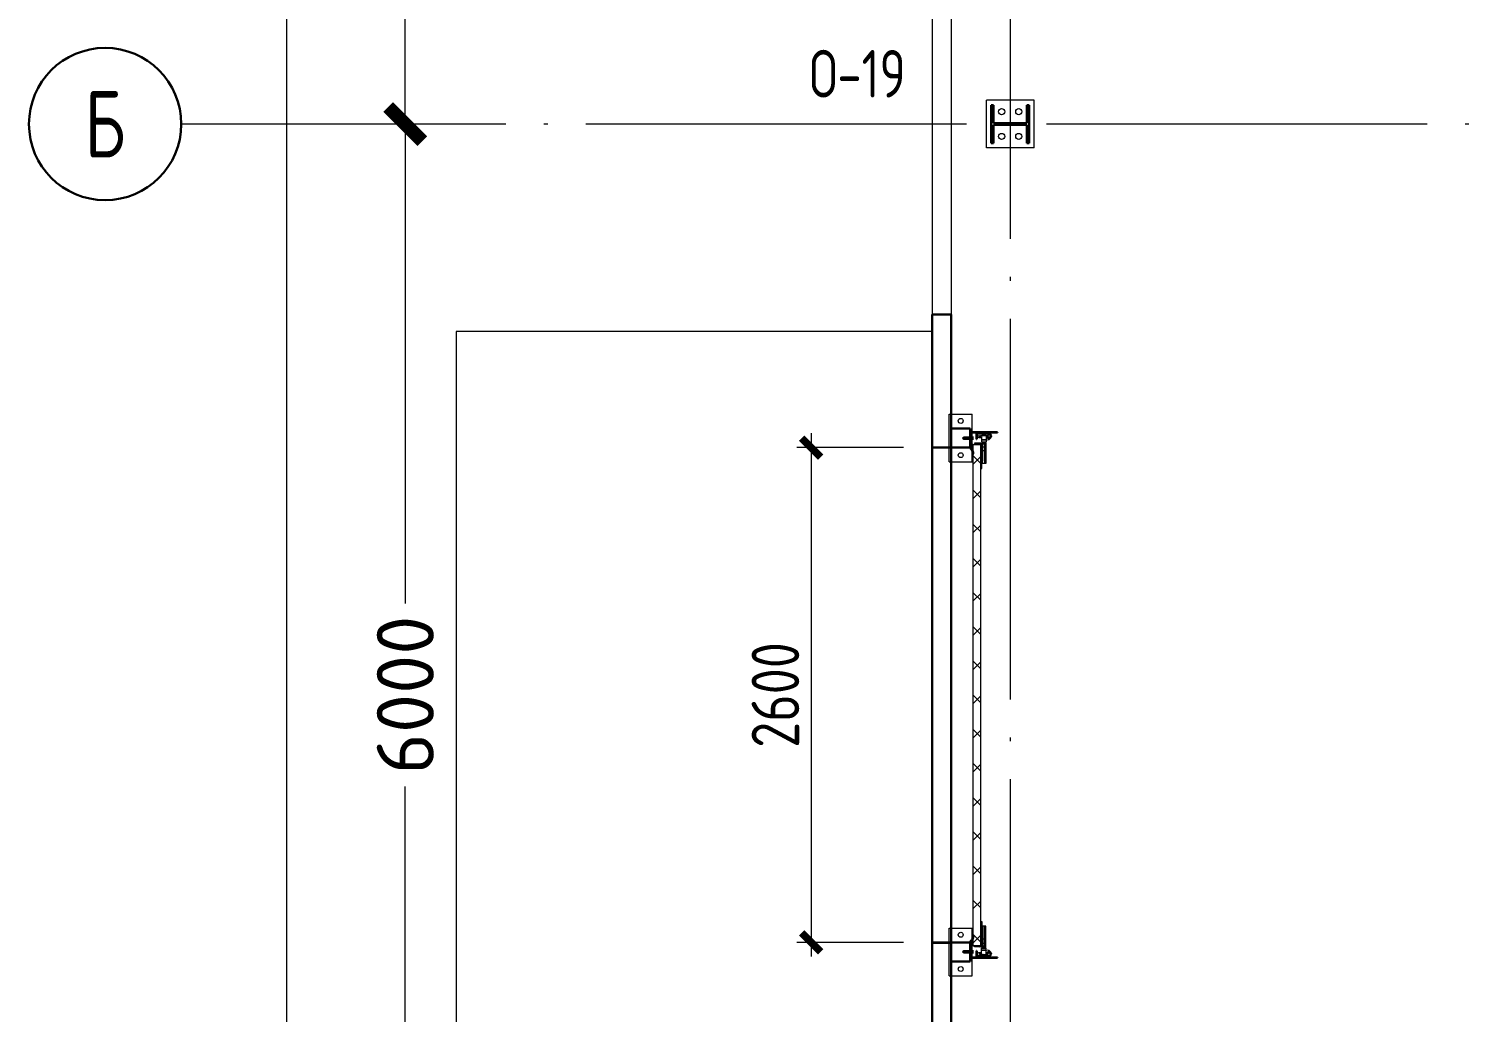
# Model space of a CAD drawing. Extents: x -965262 to 1142518, y -357520 to 71675.
# Drawn here: x -853607 to -846005, y -339913 to -334747 of the extents above; entities that cross this region are included whole.
import ezdxf

# ---------------------------------------------------------------- set-up
doc = ezdxf.new("R2010")
doc.units = 0
doc.header["$LTSCALE"] = 10
doc.linetypes.add('DOTE', pattern=[2.42, 2, -0.2, 0.02, -0.2])
doc.layers.get('0').update_dxf_attribs({"linetype": 'CONTINUOUS', "lineweight": 30})
doc.layers.get('Defpoints').update_dxf_attribs({"linetype": 'CONTINUOUS'})
doc.layers.add('DOTE', color=7, linetype='DOTE', lineweight=9)
doc.styles.add('GOST 2.304', font='isocpeur.ttf', dxfattribs={"width": 0.75, "height": 250})
doc.styles.get("Standard").update_dxf_attribs({"font": 'isocpeur.ttf', "height": 300})
doc.styles.add('ГОСТ 2м', font='isocpeur.ttf', dxfattribs={"width": 0.8, "height": 250})
doc.dimstyles.get("Standard").update_dxf_attribs({"dimscale": 100, "dimtxt": 300, "dimasz": 1.8, "dimexe": 1.8, "dimexo": 0.625, "dimgap": 0.9, "dimtad": 0, "dimdec": 0, "dimzin": 0, "dimdsep": 46, "dimtxsty": 'Standard', "dimblk": 'ARCHTICK', "dimcen": 0.9, "dimclrd": 256, "dimclre": 256, "dimclrt": 256, "dimadec": 0, "dimazin": 0, "dimtfac": 1, "dimtdec": 0, "dimtofl": 0, "dimtmove": 0, "dimatfit": 3, "dimfxl": 1, "dimtolj": 1, "dimtzin": 0, "dimlwd": 15, "dimlwe": 15, "dimarcsym": 0})
doc.dimstyles.new('ГОСТ 2м', dxfattribs={"dimtxt": 250, "dimasz": 100, "dimexe": 75, "dimexo": 150, "dimgap": 62.5, "dimtad": 1, "dimdec": 0, "dimtxsty": 'ГОСТ 2м', "dimblk": 'ARCHTICK', "dimcen": 150, "dimdle": 75, "dimclrd": 256, "dimclre": 256, "dimclrt": 256, "dimadec": 0, "dimazin": 0, "dimtfac": 1, "dimtdec": 0, "dimtmove": 0, "dimatfit": 3, "dimldrblk": 'OBLIQUE', "dimfxl": 1, "dimlwd": 15, "dimlwe": 15, "dimarcsym": 0})

# ---------------------------------------------------------------- blocks, each defined once
blk = doc.blocks.new('EC3')
at = {"lineweight": 15}
for p, q in [((67649, 6194), (67649, 4528)), ((68449, 6194), (67649, 6194)), ((68449, 6194), (68449, 4528)), ((68449, 4528), (67649, 4528))]:
    blk.add_line(p, q, dxfattribs=at)
for p, q in [((68382, 5694), (67715, 5694)), ((67715, 5694), (67715, 5028)), ((68382, 5694), (68382, 5028)), ((68382, 5028), (67715, 5028))]:
    blk.add_line(p, q)
for centre in [(68049, 5961), (68049, 4761)]:
    blk.add_circle(centre, 86.7, dxfattribs=at)
blk = doc.blocks.new('MC2')
at = {"lineweight": 15}
for p, q in [((68127, 41566), (68127, 39900)), ((69794, 41566), (68127, 41566)), ((69794, 41566), (69794, 39900)), ((69794, 39900), (68127, 39900))]:
    blk.add_line(p, q, dxfattribs=at)
for p, q in [((69627, 41400), (68294, 41400)), ((68294, 41400), (68294, 41320)), ((68934, 41320), (68294, 41320)), ((68934, 41320), (68934, 40146)), ((69627, 41320), (68987, 41320)), ((68987, 41320), (68987, 40146)), ((69627, 41400), (69627, 41320)), ((68934, 40146), (68294, 40146)), ((68294, 40146), (68294, 40066)), ((69627, 40066), (68294, 40066)), ((69627, 40146), (68987, 40146)), ((69627, 40146), (69627, 40066))]:
    blk.add_line(p, q)
for centre in [(68527, 41033), (69394, 41033), (68527, 40433), (69394, 40433)]:
    blk.add_circle(centre, 107, dxfattribs=at)
blk = doc.blocks.new('anchor.bolt')
for p, q in [((-0.07, 0), (-0.07, -0.72)), ((0.07, 0), (0.07, -0.06)), ((-0.1, -0.04), (-0.07, -0.03)), ((-0.1, -0.04), (0.09, -0.06)), ((0.07, -0.07), (-0.1, -0.04)), ((-0.1, -0.11), (-0.07, -0.1)), ((-0.1, -0.11), (0.09, -0.13)), ((0.07, -0.14), (-0.1, -0.11)), ((-0.1, -0.18), (-0.07, -0.17)), ((-0.1, -0.18), (0.09, -0.2)), ((0.07, -0.21), (-0.1, -0.18)), ((-0.1, -0.25), (-0.07, -0.24)), ((-0.1, -0.25), (0.09, -0.27)), ((0.07, -0.28), (-0.1, -0.25)), ((-0.1, -0.32), (-0.07, -0.31)), ((-0.1, -0.32), (0.09, -0.34)), ((0.07, -0.35), (-0.1, -0.32)), ((-0.1, -0.39), (-0.07, -0.38)), ((-0.1, -0.39), (0.09, -0.41)), ((0.07, -0.42), (-0.1, -0.39)), ((-0.1, -0.46), (-0.07, -0.45)), ((-0.1, -0.46), (0.09, -0.48)), ((0.07, -0.49), (-0.1, -0.46)), ((-0.1, -0.53), (-0.07, -0.52)), ((-0.1, -0.53), (0.09, -0.55)), ((0.07, -0.56), (-0.1, -0.53)), ((-0.09, -0.6), (-0.07, -0.59)), ((-0.09, -0.6), (0.09, -0.62)), ((0.07, -0.63), (-0.09, -0.6)), ((-0.07, -0.72), (0, -0.8)), ((-0.04, -0.62), (-0.06, -0.63)), ((-0.06, -0.64), (-0.06, -0.63)), ((-0.06, -0.73), (-0.06, -0.64)), ((0, -0.79), (-0.06, -0.73)), ((-0.01, -0.63), (-0.04, -0.62)), ((-0.03, -0.63), (0, -0.79)), ((-0.03, -0.63), (0.01, -0.78)), ((-0.02, -0.63), (0.01, -0.77)), ((-0.01, -0.63), (0.02, -0.76)), ((0.03, -0.69), (-0.01, -0.63)), ((0, -0.64), (0.03, -0.75)), ((0, -0.8), (0.07, -0.72)), ((0, -0.79), (0.03, -0.74)), ((0.01, -0.66), (0.03, -0.74)), ((0.03, -0.74), (0.03, -0.69)), ((0.07, -0.06), (0.09, -0.06)), ((0.09, -0.06), (0.07, -0.07)), ((0.07, -0.07), (0.07, -0.13)), ((0.07, -0.13), (0.09, -0.13)), ((0.09, -0.13), (0.07, -0.14)), ((0.07, -0.14), (0.07, -0.2)), ((0.07, -0.2), (0.09, -0.2)), ((0.09, -0.2), (0.07, -0.21)), ((0.07, -0.21), (0.07, -0.27)), ((0.07, -0.27), (0.09, -0.27)), ((0.09, -0.27), (0.07, -0.28)), ((0.07, -0.28), (0.07, -0.34)), ((0.07, -0.33), (0.09, -0.34)), ((0.09, -0.34), (0.07, -0.35)), ((0.07, -0.35), (0.07, -0.41)), ((0.07, -0.4), (0.09, -0.41)), ((0.09, -0.41), (0.07, -0.42)), ((0.07, -0.42), (0.07, -0.48)), ((0.07, -0.47), (0.09, -0.48)), ((0.09, -0.48), (0.07, -0.49)), ((0.07, -0.49), (0.07, -0.55)), ((0.07, -0.55), (0.09, -0.55)), ((0.09, -0.55), (0.07, -0.56)), ((0.07, -0.56), (0.07, -0.62)), ((0.09, -0.62), (0.07, -0.63)), ((0.07, -0.62), (0.09, -0.62)), ((0.07, -0.63), (0.07, -0.72))]:
    blk.add_line(p, q)
blk.add_arc((0.16, -0.64), 0.222, 187.9982, 219.836)
blk = doc.blocks.new('Крепеж_ворот')
at = {"lineweight": 15}
h = blk.add_hatch(dxfattribs=at)
h.set_pattern_fill('ANSI31', color=256, scale=2, angle=180)
h.set_pattern_definition([(225, (746089.599, 74802.7244), (4.49013, -4.49013), [])])
h.paths.add_polyline_path([(746087.1, 74804.1), (746087.1, 74801.6), (746091.1, 74801.6), (746094.2, 74801.9), (746094.2, 74804.1)], flags=17)
h.paths.add_polyline_path([(746116.4, 74801.6, 0.165118), (746119.9, 74802.8), (746124.2, 74806.1, -0.301689), (746131.4, 74806.6), (746134.8, 74804.7, 0.130081), (746137.5, 74803.9), (746142.2, 74803.9), (746142.2, 74806.4), (746137.5, 74806.4, -0.130081), (746136, 74806.9), (746132.6, 74808.8, 0.301689), (746122.7, 74808.1), (746118.3, 74804.7, -0.165112), (746116.4, 74804.1), (746064.1, 74804.1, -0.414223), (746061, 74807.2), (746061, 74868.5), (746059.4, 74868.5), (746059.4, 74868.8), (746059.4, 74869.5), (746059.4, 74870.5), (746059.4, 74870.7), (746059.4, 74871.7), (746059.4, 74872.2), (746059.4, 74873.2), (746059.4, 74873.9), (746059.4, 74874.7), (746059.4, 74875.6), (746059.4, 74876.1), (746059.4, 74877.1), (746059.4, 74877.4), (746059.4, 74878.3), (746059.4, 74879.1), (746059.4, 74879.4), (746061, 74879.4), (746061, 74944.5), (746058.5, 74944.5), (746058.5, 74807.2, 0.41422), (746064.1, 74801.6)])
h = blk.add_hatch(dxfattribs=at)
h.set_pattern_fill('ANSI31', color=256, scale=2, angle=90)
h.set_pattern_definition([(135, (736343.8085, 75928.334), (-4.490128, -4.490128), [])])
edge = h.paths.add_edge_path()
edge.add_ellipse((746065.1, 74838.4), major_axis=(-1.67, 1.67), ratio=1, start_angle=45, end_angle=135, ccw=False)
edge.add_line((746062.7, 74838.4), (746062.7, 74868.5))
edge.add_line((746062.7, 74868.5), (746061, 74868.5))
edge.add_line((746061, 74868.5), (746061, 74838.4))
edge.add_ellipse((746065.1, 74838.4), major_axis=(-2.89, 2.89), ratio=1, start_angle=45, end_angle=135)
edge.add_line((746065.1, 74834.3), (746096.6, 74834.3))
edge.add_line((746096.6, 74834.3), (746096.6, 74836))
edge.add_line((746096.6, 74836), (746065.1, 74836))
edge = h.paths.add_edge_path()
edge.add_ellipse((746065.1, 74890.2), major_axis=(2.89, 2.89), ratio=1, start_angle=106, end_angle=135)
edge.add_line((746061, 74890.2), (746061, 74879.4))
edge.add_line((746061, 74879.4), (746062.7, 74879.4))
edge.add_line((746062.7, 74879.4), (746062.7, 74890.4))
edge.add_ellipse((746065.1, 74890.2), major_axis=(-1.67, 1.67), ratio=1, start_angle=16, end_angle=45, ccw=False)
edge.add_line((746063, 74891.3), (746069.9, 74903.7))
edge.add_ellipse((746079.1, 74898.6), major_axis=(7.45, 7.45), ratio=1, start_angle=-3, end_angle=106, ccw=False)
edge.add_line((746086.9, 74905.7), (746097.5, 74893.9))
edge.add_line((746097.5, 74893.9), (746098.8, 74895.1))
edge.add_line((746098.8, 74895.1), (746088.2, 74906.8))
edge.add_ellipse((746079.1, 74898.6), major_axis=(8.67, 8.67), ratio=1, start_angle=-3, end_angle=106)
edge.add_line((746068.4, 74904.5), (746061.5, 74892.1))
h = blk.add_hatch(color=256, dxfattribs=at)
h.dxf.hatch_style = 1
h.paths.add_polyline_path([(746145.9, 74808.8), (746142.6, 74809.8, 0.10613), (746142.5, 74809.9), (746136.4, 74809.3, -0.181324), (746135.1, 74809.6, 0.335683), (746120.2, 74809.1, -0.119126), (746118.6, 74808.6, 0.371631), (746118, 74808.1), (746117.9, 74807.6, 0.451909), (746118.5, 74806.9, 0.124341), (746121, 74807.6, -0.343618), (746134.1, 74808.2, 0.181324), (746136.5, 74807.6), (746142.5, 74808.2, -0.110452), (746142.6, 74808.2), (746147.2, 74806.6, -0.710497), (746147.2, 74805.5), (746142.6, 74803.9), (746135.7, 74803.9, -0.178994), (746132.7, 74805, 0.369834), (746129.7, 74805, -0.178993), (746126.6, 74803.9), (746122.2, 74803.9, 0.120709), (746121.9, 74803.8), (746119.7, 74802.7, -0.017147), (746119.4, 74802.4, 0.538795), (746119.6, 74802.2), (746127.3, 74802.2, 0.207608), (746130.7, 74803.7, -0.433918), (746131.6, 74803.7, 0.207608), (746135.1, 74802.2), (746142.5, 74802.2, 0.079707), (746142.6, 74802.2), (746147.7, 74803.9, 0.461502), (746149, 74807.1, -0.250825), (746149.1, 74807.6, -0.128039), (746173.1, 74815.5, 0.416657), (746173.7, 74816.2), (746173.6, 74816.9, 0.409849), (746173, 74817.5, 0.127248)])
for p, q in [((746058.5, 74807.2), (746058.5, 74944.5)), ((746058.5, 74944.5), (746061, 74944.5)), ((746061, 74879.4), (746061, 74944.5)), ((746061, 74879.4), (746061, 74890.2)), ((746068.4, 74904.5), (746061.5, 74892.1)), ((746062.7, 74838.4), (746062.7, 74890.2)), ((746069.9, 74903.7), (746063, 74891.3)), ((746086.9, 74905.7), (746097.5, 74893.9)), ((746088.2, 74906.8), (746098.8, 74895.1)), ((746097.5, 74893.9), (746098.8, 74895.1)), ((746059.4, 74879.4), (746062.7, 74879.4)), ((746059.4, 74868.5), (746059.4, 74879.4)), ((746059.4, 74868.5), (746062.7, 74868.5)), ((746061, 74807.2), (746061, 74868.5)), ((746061, 74838.4), (746061, 74868.5)), ((746063.6, 74883), (746062.7, 74883)), ((746063.6, 74864.9), (746062.7, 74864.9)), ((746063.6, 74883), (746063.6, 74873.9)), ((746067.2, 74880.2), (746063.6, 74883)), ((746063.6, 74873.9), (746063.6, 74864.9)), ((746067.2, 74867.6), (746063.6, 74864.9)), ((746064.1, 74875.1), (746064.1, 74872.8)), ((746096.6, 74836), (746065.1, 74836)), ((746096.6, 74834.3), (746065.1, 74834.3)), ((746067.2, 74880.2), (746067.2, 74875.1)), ((746067.2, 74872.8), (746067.2, 74867.6)), ((746082.5, 74814.1), (746081.2, 74813.3)), ((746081.2, 74813.3), (746081.2, 74805.9)), ((746098.9, 74814.1), (746082.5, 74814.1)), ((746085.9, 74813.3), (746085.9, 74805.9)), ((746095.4, 74813.3), (746095.4, 74805.9)), ((746096.6, 74834.3), (746096.6, 74836)), ((746098.9, 74814.1), (746100.1, 74813.3)), ((746100.1, 74813.3), (746100.1, 74805.9)), ((746173.6, 74816.9), (746173.7, 74816.2)), ((746064.1, 74804.1), (746116.4, 74804.1)), ((746064.1, 74801.6), (746116.4, 74801.6)), ((746079, 74805.9), (746102.4, 74805.9)), ((746079, 74805.9), (746079, 74804.1)), ((746079, 74804.1), (746102.4, 74804.1)), ((746102.4, 74805.9), (746102.4, 74804.1)), ((746118.3, 74804.7), (746122.7, 74808.1)), ((746119.9, 74802.8), (746124.2, 74806.1)), ((746134.8, 74804.7), (746131.4, 74806.6)), ((746136, 74806.9), (746132.6, 74808.8)), ((746142.2, 74806.4), (746137.5, 74806.4)), ((746137.5, 74803.9), (746142.2, 74803.9)), ((746142.2, 74806.4), (746142.2, 74803.9)), ((746142.2, 74803.9), (746142.2, 74806.4)), ((746142.6, 74803.9), (746147.2, 74805.5)), ((746142.6, 74802.2), (746147.7, 74803.9))]:
    blk.add_line(p, q)
for p, q in [((746073.1, 74841.7), (746073.1, 74905.2)), ((746073.1, 74895.8), (746076.7, 74892.3)), ((746074.3, 74885.9), (746074.3, 74861)), ((746076, 74885.9), (746076, 74882.6)), ((746076.8, 74885.6), (746076.8, 74892)), ((746081.4, 74897.6), (746081.4, 74886.4)), ((746087.4, 74898), (746081.7, 74897.9)), ((746087.4, 74899.5), (746087.4, 74898)), ((746087.4, 74885.6), (746087.4, 74898)), ((746061, 74879.4), (746061, 74881.3)), ((746061, 74833.9), (746061, 74868.5)), ((746062.7, 74883), (746062.7, 74873.9)), ((746062.7, 74873.9), (746062.7, 74864.9)), ((746073.1, 74851), (746076.7, 74854.6)), ((746074.3, 74879.9), (746075.7, 74879.9)), ((746074.3, 74867), (746075.7, 74867)), ((746076.9, 74873.4), (746075.7, 74879.9)), ((746075.7, 74879.9), (746075.7, 74867)), ((746076.9, 74873.4), (746075.7, 74867)), ((746076, 74864.3), (746076, 74861)), ((746076.2, 74882.6), (746076.2, 74885.6)), ((746076.2, 74885.6), (746076.8, 74885.6)), ((746076.2, 74864.3), (746076.2, 74882.6)), ((746076.2, 74864.3), (746076.2, 74861.3)), ((746076.2, 74861.3), (746076.8, 74861.3)), ((746076.8, 74861.3), (746076.8, 74854.9)), ((746081.4, 74849.3), (746081.4, 74860.5)), ((746087.4, 74848.8), (746081.7, 74848.9)), ((746082.1, 74885.6), (746087.4, 74885.6)), ((746082.1, 74861.3), (746087.4, 74861.3)), ((746087.4, 74885.6), (746098.3, 74885.6)), ((746087.4, 74848.7), (746087.4, 74861.3)), ((746087.4, 74861.3), (746098.3, 74861.3)), ((746087.4, 74847.4), (746087.4, 74848.8)), ((746098.7, 74885.2), (746098.7, 74882.6)), ((746098.7, 74882.6), (746098.7, 74864.3)), ((746098.7, 74881.6), (746099.8, 74881.6)), ((746098.7, 74865.3), (746099.8, 74865.3)), ((746098.7, 74861.6), (746098.7, 74864.3)), ((746099.8, 74861.2), (746099.8, 74885.7)), ((746099.8, 74885.7), (746110.3, 74885.7)), ((746099.8, 74861.2), (746110.3, 74861.2)), ((746110.3, 74861.2), (746110.3, 74885.7)), ((746110.3, 74881.5), (746224.7, 74881.5)), ((746110.3, 74865.4), (746212.5, 74865.4)), ((746113.8, 74877.2), (746224.7, 74877.2)), ((746250.5, 74858.8), (746250.5, 74862.8))]:
    blk.add_line(p, q, dxfattribs=at)
at = {"lineweight": 15, "ltscale": 0.5}
for p, q in [((746076, 74885.9), (746074.3, 74885.9)), ((746076, 74861), (746074.3, 74861))]:
    blk.add_line(p, q, dxfattribs=at)
at = {"lineweight": 15, "extrusion": (-1.7375e-14, 1, 0)}
for p, q in [((746112.7, 74883.6), (746224.7, 74883.6)), ((746112.7, 74863.2), (746112.7, 74883.6)), ((746112.7, 74863.2), (746135.6, 74863.2)), ((746116.7, 74856.9), (746116.7, 74828.9)), ((746117.3, 74826.3), (746119, 74822.8)), ((746119, 74822.8), (746122.6, 74824.6)), ((746120.8, 74856.9), (746120.8, 74828.9)), ((746122.6, 74824.6), (746120.9, 74828)), ((746122.6, 74863.2), (746122.6, 74862.8)), ((746250.5, 74862.8), (746122.6, 74862.8)), ((746250.5, 74858.8), (746122.6, 74858.8)), ((746123.8, 74840), (746123.8, 74848.8)), ((746135.6, 74881.9), (746156.6, 74881.9)), ((746135.6, 74863.2), (746135.6, 74881.9)), ((746156.6, 74881.9), (746156.6, 74863.2)), ((746156.6, 74863.2), (746212.5, 74863.2))]:
    blk.add_line(p, q, dxfattribs=at)
at = {"lineweight": 15, "ltscale": 0.5, "extrusion": (-1.7375e-14, 1, 0)}
for p, q in [((746112.7, 74879.5), (746224.7, 74879.5)), ((746135.6, 74865.8), (746112.7, 74865.8)), ((746114.9, 74871.2), (746120.4, 74871.2)), ((746120.8, 74856.9), (746116.7, 74856.9)), ((746117.2, 74851.9), (746116.7, 74853.9)), ((746120.8, 74840.1), (746116.7, 74840.1)), ((746117.2, 74836.9), (746116.7, 74835)), ((746120.8, 74829.2), (746116.7, 74829.2)), ((746119.8, 74839), (746119.8, 74849.8)), ((746123.8, 74847.8), (746119.8, 74847.8)), ((746123.8, 74841), (746119.8, 74841)), ((746122.6, 74868.9), (746122.6, 74863.2)), ((746122.6, 74862.8), (746122.6, 74858.8)), ((746139.7, 74862.8), (746139.7, 74858.8)), ((746152.5, 74862.8), (746152.5, 74858.8)), ((746212.5, 74865.8), (746156.6, 74865.8)), ((746173.5, 74862.8), (746173.5, 74858.8))]:
    blk.add_line(p, q, dxfattribs=at)
at = {"lineweight": 15, "extrusion": (-2.77556e-16, -1, 0)}
for p, q in [((746224.7, 74865.6), (746113.8, 74865.6)), ((746128, 74865.6), (746128, 74863.3)), ((746137.6, 74865.6), (746137.6, 74863.3)), ((746164.4, 74865.6), (746164.4, 74863.3)), ((746174, 74865.6), (746174, 74863.3)), ((746200.8, 74865.6), (746200.8, 74863.3)), ((746210.4, 74865.6), (746210.4, 74863.3)), ((746224.7, 74883.6), (746224.7, 74863.3))]:
    blk.add_line(p, q, dxfattribs=at)
at = {"extrusion": (-1, -4.26669e-14, 0)}
for p, q in [((746136.4, 74809.3), (746142.5, 74809.9)), ((746142.6, 74809.8), (746145.9, 74808.8)), ((746117.9, 74807.6), (746118, 74808.1)), ((746142.5, 74808.2), (746136.5, 74807.6)), ((746147.2, 74806.6), (746142.6, 74808.2))]:
    blk.add_line(p, q, dxfattribs=at)
at = {"extrusion": (-1, -4.2422e-14, 1.22461e-16)}
for p, q in [((746119.5, 74802.5), (746121.9, 74803.8)), ((746127.3, 74802.2), (746119.6, 74802.2)), ((746122.2, 74803.9), (746126.6, 74803.9)), ((746142.5, 74802.2), (746135.1, 74802.2)), ((746135.7, 74803.9), (746142.5, 74803.9))]:
    blk.add_line(p, q, dxfattribs=at)
at = {"lineweight": 15}
for centre, radius, start, end in [((746079.1, 74899.5), 8.28, 0, 136.00967), ((746076.4, 74892), 0.375, 0, 45), ((746081.8, 74897.6), 0.375, 91, 180), ((746082.1, 74886.4), 0.75, 180, 270), ((746079.1, 74847.4), 8.28, 223.99033, 0), ((746077, 74882.6), 0.956, 180, 270), ((746077, 74864.3), 0.956, 90, 180), ((746077, 74882.6), 0.75, 180, 270), ((746077, 74864.3), 0.75, 90, 180), ((746076.4, 74854.9), 0.375, 315, 0), ((746082.1, 74860.5), 0.75, 90, 180), ((746081.8, 74849.3), 0.375, 180, 269), ((746098.3, 74885.2), 0.375, 0, 90), ((746098.3, 74861.6), 0.375, 270, 0), ((746122.6, 74856.9), 5.92, 90, 180), ((746122.6, 74828.9), 5.92, 180, 199.64644), ((746122.6, 74856.9), 1.87, 90, 180), ((746128.6, 74855.4), 8.15, 194.99861, 233.92136), ((746128.6, 74833.4), 8.15, 126.07864, 165.00139), ((746122.6, 74828.9), 1.87, 180, 185.53127)]:
    blk.add_arc(centre, radius, start, end, dxfattribs=at)
for centre, radius, start, end in [((746082.1, 74803.7), 10.4, 68.27529, 87.87816), ((746090.7, 74797.9), 16.2, 73.30599, 107.29197), ((746099.2, 74803.7), 10.4, 92.12184, 111.72471), ((746128, 74799.4), 12.4, 54.89026, 129.11428), ((746128, 74799.4), 10.7, 54.89026, 130.74476), ((746128.2, 74801), 8.97, 60.35337, 127.50429), ((746128.2, 74801), 8.97, 60.35337, 127.50429), ((746128.2, 74801), 8.97, 60.35337, 127.50429), ((746142.5, 74809.6), 0.292, 71.76748, 96), ((746176.2, 74760.8), 56.8, 93.28053, 122.28779), ((746176.3, 74765.4), 50.3, 93.65928, 122.84475), ((746173, 74816.9), 0.6, 4.13569, 93.28053), ((746173.1, 74816.1), 0.6, 273.65928, 4.13569), ((746064.1, 74807.2), 5.62, 180, 270), ((746064.1, 74807.2), 3.11, 180, 270), ((746116.4, 74807.2), 3.11, 270, 307.50429), ((746116.4, 74807.2), 5.62, 270, 307.50429), ((746118.5, 74807.5), 0.586, 173.27112, 270.54696), ((746118.6, 74808), 0.586, 91.72469, 173.27112), ((746118.5, 74812.1), 5.21, 270.54696, 298.89834), ((746118.4, 74812.1), 3.52, 271.72469, 298.89834), ((746128.2, 74801), 6.46, 60.35337, 127.50429), ((746136.2, 74811.1), 3.54, 234.89026, 276), ((746137.5, 74809.6), 5.62, 240.35337, 270), ((746136.2, 74811.1), 1.86, 234.89026, 276), ((746137.5, 74809.6), 3.11, 240.35337, 270), ((746142.5, 74807.9), 0.292, 70.78733, 96), ((746147, 74806), 0.562, 289.21267, 70.78733), ((746147, 74806), 2.25, 288.22907, 27.3228), ((746149.6, 74807.3), 0.586, 151, 207.3228)]:
    blk.add_arc(centre, radius, start, end)
at = {"lineweight": 15, "ltscale": 0.5}
for centre, radius, start, end in [((746119.4, 74852.5), 2.25, 195, 270), ((746119.4, 74836.4), 2.25, 90, 165), ((746119.4, 74849.8), 0.375, 0, 90), ((746119.4, 74839), 0.375, 270, 0)]:
    blk.add_arc(centre, radius, start, end, dxfattribs=at)
at = {"extrusion": (-1.22461e-16, -5.20252e-30, -1)}
for centre, radius, start, end in [((-746119.6, 74802.4), 0.187, 270, 62.46874), ((-746122.2, 74803.3), 0.586, 62.46874, 90), ((-746126.6, 74808.6), 4.69, 229.40766, 270), ((-746127.3, 74806.9), 4.69, 223.08626, 270), ((-746131.2, 74803.2), 2.32, 49.40766, 130.59234), ((-746131.2, 74803.2), 0.637, 43.08626, 136.91374), ((-746135.1, 74806.9), 4.69, 270, 316.91374), ((-746135.7, 74808.6), 4.69, 270, 310.59234), ((-746142.5, 74804.2), 0.292, 250.78733, 270), ((-746142.5, 74802.5), 0.292, 251.77093, 270)]:
    blk.add_arc(centre, radius, start, end, dxfattribs=at)
at = {"extrusion": (0, 0, -1)}
for centre, major_axis, start_param, end_param in [((746065.1, 74890.2), (2.89, 2.89), 3.926991, 4.433136), ((746065.1, 74890.2), (-1.67, 1.67), 5.497787, 6.003933), ((746079.1, 74898.6), (8.67, 8.67), 4.433136, 6.335545), ((746079.1, 74898.6), (7.45, 7.45), 4.433136, 6.335545), ((746065.1, 74838.4), (-2.89, 2.89), 3.926991, 5.497787), ((746065.1, 74838.4), (-1.67, 1.67), 3.926991, 5.497787)]:
    blk.add_ellipse(centre, major_axis=major_axis, ratio=1, start_param=start_param, end_param=end_param, dxfattribs=at)
for points in [[(746067.2, 74875.1), (746065.9, 74875.1), (746064.1, 74875.1)], [(746064.1, 74872.8), (746065.9, 74872.8), (746067.2, 74872.8)]]:
    blk.add_rational_spline(points, [1, 1.01284142743, 1], degree=2)
at = {"lineweight": 15, "ltscale": 0.5}
for points, knots in [([(746114.9, 74871.2), (746114.7, 74871.2), (746114.4, 74871.2), (746113.8, 74871.5), (746113.6, 74871.6), (746113.2, 74872), (746113, 74872.3), (746112.8, 74872.8), (746112.7, 74873.1), (746112.7, 74873.4)], [0.37141352, 0.37141352, 0.37141352, 0.37141352, 0.39402571, 0.39402571, 0.41663789, 0.41663789, 0.43959523, 0.43959523, 0.46255257, 0.46255257, 0.46255257, 0.46255257]), ([(746122.6, 74868.9), (746122.6, 74869.2), (746122.6, 74869.5), (746122.3, 74870.1), (746122.2, 74870.3), (746121.8, 74870.7), (746121.5, 74870.9), (746121, 74871.1), (746120.7, 74871.2), (746120.4, 74871.2)], [0.28027447, 0.28027447, 0.28027447, 0.28027447, 0.30323181, 0.30323181, 0.32618916, 0.32618916, 0.34880134, 0.34880134, 0.37141352, 0.37141352, 0.37141352, 0.37141352])]:
    blk.add_open_spline(points, degree=3, knots=knots, dxfattribs=at)
at = {"lineweight": 15}
for points in [[(746117.1, 74826.9), (746117.1, 74826.7), (746117.2, 74826.5), (746117.3, 74826.3)], [(746120.9, 74828), (746120.9, 74828.2), (746120.8, 74828.5), (746120.8, 74828.7)]]:
    blk.add_open_spline(points, degree=3, dxfattribs=at)
at = {"xscale": -50.80000000000001, "yscale": 50.80000000000001, "zscale": 50.80000000000001}
blk.add_blockref('anchor.bolt', (746090.7, 74804.1), dxfattribs=at)
blk = doc.blocks.new('_ArchTick')
at = {"color": 0, "linetype": 'ByBlock', "lineweight": 0, "const_width": 0.4}
blk.add_lwpolyline([(-0.5, -0.5), (0.5, 0.5)], dxfattribs=at)
blk = doc.blocks.new('*D2691')
at = {"lineweight": 15, "transparency": 16777216}
for p, q in [((-851692.5, -335247), (-851810, -335247)), ((-851630, -335247), (-851630, -337767)), ((-851630, -341247), (-851630, -338727)), ((-851692.5, -341247), (-851810, -341247))]:
    blk.add_line(p, q, dxfattribs=at)
at = {"layer": 'Defpoints', "color": 0, "lineweight": 30, "transparency": 16777216}
for p in [(-851630, -335247), (-851630, -335247), (-851630, -341247)]:
    blk.add_point(p, dxfattribs=at)
at = {"lineweight": 15, "transparency": 16777216, "xscale": 180, "yscale": 180, "zscale": 180}
for p, rotation in [((-851630, -335247), 90), ((-851630, -341247), 270)]:
    blk.add_blockref('_ArchTick', p, dxfattribs=dict(at, rotation=rotation))
at = {"lineweight": 15, "transparency": 16777216, "insert": (-851630, -338247), "char_height": 300, "attachment_point": 5, "rotation": 90}
blk.add_mtext('\\A1;6000', dxfattribs=at)
blk = doc.blocks.new('*D2692')
at = {"lineweight": 15, "transparency": 16777216}
for p, q in [((-851692.5, -329247), (-851810, -329247)), ((-851630, -329247), (-851630, -331767)), ((-851630, -335247), (-851630, -332727)), ((-851692.5, -335247), (-851810, -335247))]:
    blk.add_line(p, q, dxfattribs=at)
at = {"layer": 'Defpoints', "color": 0, "lineweight": 30, "transparency": 16777216}
for p in [(-851630, -329247), (-851630, -329247), (-851630, -335247, 1451.3)]:
    blk.add_point(p, dxfattribs=at)
at = {"lineweight": 15, "transparency": 16777216, "xscale": 180, "yscale": 180, "zscale": 180}
for p, rotation in [((-851630, -329247), 90), ((-851630, -335247), 270)]:
    blk.add_blockref('_ArchTick', p, dxfattribs=dict(at, rotation=rotation))
at = {"lineweight": 15, "transparency": 16777216, "insert": (-851630, -332247), "char_height": 300, "attachment_point": 5, "rotation": 90}
blk.add_mtext('\\A1;6000', dxfattribs=at)
blk = doc.blocks.new('*D2697')
at = {"lineweight": 15, "transparency": 16777216}
for p, q in [((-852315.2, -317247), (-852432.7, -317247)), ((-852252.7, -317247), (-852252.7, -328647)), ((-852252.7, -341247), (-852252.7, -329847)), ((-852315.2, -341247), (-852432.7, -341247))]:
    blk.add_line(p, q, dxfattribs=at)
at = {"layer": 'Defpoints', "color": 0, "lineweight": 30, "transparency": 16777216}
for p in [(-852252.7, -317247), (-852252.7, -317247), (-852252.7, -341247)]:
    blk.add_point(p, dxfattribs=at)
at = {"lineweight": 15, "transparency": 16777216, "xscale": 180, "yscale": 180, "zscale": 180}
for p, rotation in [((-852252.7, -317247), 90), ((-852252.7, -341247), 270)]:
    blk.add_blockref('_ArchTick', p, dxfattribs=dict(at, rotation=rotation))
at = {"lineweight": 15, "transparency": 16777216, "insert": (-852252.7, -329247), "char_height": 300, "attachment_point": 5, "rotation": 90}
blk.add_mtext('\\A1;24000', dxfattribs=at)
blk = doc.blocks.new('*D2718')
at = {"lineweight": 15, "transparency": 16777216}
for p, q in [((-849498, -336872), (-849498, -339622)), ((-849012, -336947), (-849573, -336947)), ((-849012, -339547), (-849573, -339547))]:
    blk.add_line(p, q, dxfattribs=at)
at = {"layer": 'Defpoints', "color": 0, "lineweight": 30, "transparency": 16777216}
for p in [(-848862, -336947, 1808.5), (-849498, -339547), (-848862, -339547, 1808.5)]:
    blk.add_point(p, dxfattribs=at)
at = {"lineweight": 15, "transparency": 16777216, "xscale": 100, "yscale": 100, "zscale": 100}
for p, rotation in [((-849498, -336947), 90), ((-849498, -339547), 270)]:
    blk.add_blockref('_ArchTick', p, dxfattribs=dict(at, rotation=rotation))
at = {"lineweight": 30, "transparency": 16777216, "insert": (-849685.5, -338247), "char_height": 250, "attachment_point": 5, "rotation": 90, "style": 'ГОСТ 2м'}
blk.add_mtext('2600', dxfattribs=at)
blk = doc.blocks.new('_Oblique')
at = {"color": 0, "linetype": 'ByBlock', "lineweight": -2}
blk.add_line((-0.5, -0.5), (0.5, 0.5), dxfattribs=at)

msp = doc.modelspace()

# ---------------------------------------------------------------- hatches: boundary and pattern name
at = {"lineweight": 15}
h = msp.add_hatch(dxfattribs=at)
h.set_pattern_fill('ANSI37', color=256, scale=40)
h.set_pattern_definition([(45, (-1002725.63, 593880.33), (-89.802561, 89.802561), []), (135, (-1002725.63, 593880.33), (-89.802561, -89.802561), [])])
h.paths.add_polyline_path([(-848606.1, -339563.4), (-848606.1, -336930.6), (-848646.1, -336930.6), (-848646.1, -339563.4)])

# ---------------------------------------------------------------- linework, layer by layer
for p, q in [((-848862, -334247, 1808.5), (-848862, -336247, 1808.5)), ((-848762, -334247, 1808.5), (-848762, -336247, 1808.5)), ((-848646.1, -339563.4, 1808.5), (-848646.1, -336930.6, 1808.5)), ((-848646.1, -336930.6, 1808.5), (-848606.1, -336930.6, 1808.5)), ((-848606.1, -339563.4, 1808.5), (-848606.1, -336930.6, 1808.5)), ((-848646.1, -339563.4, 1808.5), (-848606.1, -339563.4, 1808.5))]:
    msp.add_line(p, q, dxfattribs=at)
at = {"ltscale": 200}
for p, q in [((-848862, -336247, 1808.5), (-848862, -336946.8, 1808.5)), ((-848762, -336247, 1808.5), (-848762, -336946.8, 1808.5)), ((-848862, -339547, 1808.5), (-848862, -340247, 1808.5)), ((-848762, -339547, 1808.5), (-848762, -340247, 1808.5))]:
    msp.add_line(p, q, dxfattribs=at)
msp.add_line((-848862, -336247, -1451.3), (-848762, -336247, -1451.3))
at = {"lineweight": 15, "ltscale": 200}
for p, q in [((-848862, -336336.6, 1808.5), (-851362, -336336.6, 1808.5)), ((-851362, -336336.6, 1808.5), (-851362, -340157, 1808.5))]:
    msp.add_line(p, q, dxfattribs=at)
at = {"ltscale": 100}
for p, q in [((-848862, -336947, 1808.5), (-848762, -336947, 1808.5)), ((-848862, -339547, 1808.5), (-848762, -339547, 1808.5))]:
    msp.add_line(p, q, dxfattribs=at)
at = {"lineweight": 15, "ltscale": 100}
msp.add_line((-848762, -336947, 1808.5), (-848762, -339547, 1808.5), dxfattribs=at)
at = {"color": 3, "lineweight": 30, "elevation": 1808.5}
msp.add_lwpolyline([(-848862, -336947), (-848762, -336947), (-848762, -339548.9), (-848862, -339548.9)], close=True, dxfattribs=at)
for points in [[(-848590.8, -336870.8, -1460.5), (-848590.8, -336872.6, -1460.5), (-848590.8, -336873.9, -1460.5)], [(-848588.5, -336873.9, -1460.5), (-848588.5, -336872.6, -1460.5), (-848588.5, -336870.8, -1460.5)], [(-848590.8, -339623.2, -4711.1), (-848590.8, -339621.4, -4711.1), (-848590.8, -339620.1, -4711.1)], [(-848590.8, -339623.2, -4711.1), (-848590.8, -339621.4, -4711.1), (-848590.8, -339620.1, -4711.1)], [(-848590.8, -339623.2, -4711.1), (-848590.8, -339621.4, -4711.1), (-848590.8, -339620.1, -4711.1)], [(-848590.8, -339623.2, -4711.1), (-848590.8, -339621.4, -4711.1), (-848590.8, -339620.1, -4711.1)], [(-848590.8, -339623.2, -4711.1), (-848590.8, -339621.4, -4711.1), (-848590.8, -339620.1, -4711.1)], [(-848590.8, -339623.2, -4711.1), (-848590.8, -339621.4, -4711.1), (-848590.8, -339620.1, -4711.1)], [(-848590.8, -339623.2, -4711.1), (-848590.8, -339621.4, -4711.1), (-848590.8, -339620.1, -4711.1)], [(-848590.8, -339623.2, -4711.1), (-848590.8, -339621.4, -4711.1), (-848590.8, -339620.1, -4711.1)], [(-848590.8, -339623.2, -4711.1), (-848590.8, -339621.4, -4711.1), (-848590.8, -339620.1, -4711.1)], [(-848590.8, -339623.2, -4711.1), (-848590.8, -339621.4, -4711.1), (-848590.8, -339620.1, -4711.1)], [(-848590.8, -339623.2, -4711.1), (-848590.8, -339621.4, -4711.1), (-848590.8, -339620.1, -4711.1)], [(-848590.8, -339623.2, -4711.1), (-848590.8, -339621.4, -4711.1), (-848590.8, -339620.1, -4711.1)], [(-848590.8, -339623.2, -4711.1), (-848590.8, -339621.4, -4711.1), (-848590.8, -339620.1, -4711.1)], [(-848590.8, -339623.2, -4711.1), (-848590.8, -339621.4, -4711.1), (-848590.8, -339620.1, -4711.1)], [(-848590.8, -339623.2, -4711.1), (-848590.8, -339621.4, -4711.1), (-848590.8, -339620.1, -4711.1)], [(-848590.8, -339623.2, -4711.1), (-848590.8, -339621.4, -4711.1), (-848590.8, -339620.1, -4711.1)], [(-848590.8, -339623.2, -4711.1), (-848590.8, -339621.4, -4711.1), (-848590.8, -339620.1, -4711.1)], [(-848590.8, -339623.2, -4711.1), (-848590.8, -339621.4, -4711.1), (-848590.8, -339620.1, -4711.1)], [(-848590.8, -339623.2, -4711.1), (-848590.8, -339621.4, -4711.1), (-848590.8, -339620.1, -4711.1)], [(-848590.8, -339623.2, -4711.1), (-848590.8, -339621.4, -4711.1), (-848590.8, -339620.1, -4711.1)], [(-848590.8, -339623.2, -4711.1), (-848590.8, -339621.4, -4711.1), (-848590.8, -339620.1, -4711.1)], [(-848590.8, -339623.2, -4711.1), (-848590.8, -339621.4, -4711.1), (-848590.8, -339620.1, -4711.1)], [(-848590.8, -339623.2, -4711.1), (-848590.8, -339621.4, -4711.1), (-848590.8, -339620.1, -4711.1)], [(-848590.8, -339623.2, -4711.1), (-848590.8, -339621.4, -4711.1), (-848590.8, -339620.1, -4711.1)], [(-848590.8, -339623.2, -4711.1), (-848590.8, -339621.4, -4711.1), (-848590.8, -339620.1, -4711.1)], [(-848590.8, -339623.2, -4711.1), (-848590.8, -339621.4, -4711.1), (-848590.8, -339620.1, -4711.1)], [(-848590.8, -339623.2, -4711.1), (-848590.8, -339621.4, -4711.1), (-848590.8, -339620.1, -4711.1)], [(-848590.8, -339623.2, -4711.1), (-848590.8, -339621.4, -4711.1), (-848590.8, -339620.1, -4711.1)], [(-848590.8, -339623.2, -4711.1), (-848590.8, -339621.4, -4711.1), (-848590.8, -339620.1, -4711.1)], [(-848590.8, -339623.2, -4711.1), (-848590.8, -339621.4, -4711.1), (-848590.8, -339620.1, -4711.1)], [(-848590.8, -339623.2, -4711.1), (-848590.8, -339621.4, -4711.1), (-848590.8, -339620.1, -4711.1)], [(-848590.8, -339623.2, -4711.1), (-848590.8, -339621.4, -4711.1), (-848590.8, -339620.1, -4711.1)], [(-848590.8, -339623.2, -4711.1), (-848590.8, -339621.4, -4711.1), (-848590.8, -339620.1, -4711.1)], [(-848590.8, -339623.2, -4711.1), (-848590.8, -339621.4, -4711.1), (-848590.8, -339620.1, -4711.1)], [(-848590.8, -339623.2, -4711.1), (-848590.8, -339621.4, -4711.1), (-848590.8, -339620.1, -4711.1)], [(-848590.8, -339623.2, -4711.1), (-848590.8, -339621.4, -4711.1), (-848590.8, -339620.1, -4711.1)], [(-848590.8, -339623.2, -4711.1), (-848590.8, -339621.4, -4711.1), (-848590.8, -339620.1, -4711.1)], [(-848590.8, -339623.2, -4711.1), (-848590.8, -339621.4, -4711.1), (-848590.8, -339620.1, -4711.1)], [(-848590.8, -339623.2, -4711.1), (-848590.8, -339621.4, -4711.1), (-848590.8, -339620.1, -4711.1)], [(-848590.8, -339623.2, -4711.1), (-848590.8, -339621.4, -4711.1), (-848590.8, -339620.1, -4711.1)], [(-848590.8, -339623.2, -4711.1), (-848590.8, -339621.4, -4711.1), (-848590.8, -339620.1, -4711.1)], [(-848590.8, -339623.2, -4711.1), (-848590.8, -339621.4, -4711.1), (-848590.8, -339620.1, -4711.1)], [(-848590.8, -339623.2, -1460.5), (-848590.8, -339621.4, -1460.5), (-848590.8, -339620.1, -1460.5)], [(-848590.8, -339623.2, -1460.5), (-848590.8, -339621.4, -1460.5), (-848590.8, -339620.1, -1460.5)], [(-848590.8, -339623.2, -1460.5), (-848590.8, -339621.4, -1460.5), (-848590.8, -339620.1, -1460.5)], [(-848590.8, -339623.2, -1460.5), (-848590.8, -339621.4, -1460.5), (-848590.8, -339620.1, -1460.5)], [(-848590.8, -339623.2, -1460.5), (-848590.8, -339621.4, -1460.5), (-848590.8, -339620.1, -1460.5)], [(-848590.8, -339623.2, -1460.5), (-848590.8, -339621.4, -1460.5), (-848590.8, -339620.1, -1460.5)], [(-848590.8, -339623.2, -1460.5), (-848590.8, -339621.4, -1460.5), (-848590.8, -339620.1, -1460.5)], [(-848590.8, -339623.2, -1460.5), (-848590.8, -339621.4, -1460.5), (-848590.8, -339620.1, -1460.5)], [(-848590.8, -339623.2, -1460.5), (-848590.8, -339621.4, -1460.5), (-848590.8, -339620.1, -1460.5)], [(-848590.8, -339623.2, -1460.5), (-848590.8, -339621.4, -1460.5), (-848590.8, -339620.1, -1460.5)], [(-848590.8, -339623.2, -1460.5), (-848590.8, -339621.4, -1460.5), (-848590.8, -339620.1, -1460.5)], [(-848590.8, -339623.2, -1460.5), (-848590.8, -339621.4, -1460.5), (-848590.8, -339620.1, -1460.5)], [(-848590.8, -339623.2, -1460.5), (-848590.8, -339621.4, -1460.5), (-848590.8, -339620.1, -1460.5)], [(-848590.8, -339623.2, -1460.5), (-848590.8, -339621.4, -1460.5), (-848590.8, -339620.1, -1460.5)], [(-848590.8, -339623.2, -1460.5), (-848590.8, -339621.4, -1460.5), (-848590.8, -339620.1, -1460.5)], [(-848590.8, -339623.2, -1460.5), (-848590.8, -339621.4, -1460.5), (-848590.8, -339620.1, -1460.5)], [(-848590.8, -339623.2, -1460.5), (-848590.8, -339621.4, -1460.5), (-848590.8, -339620.1, -1460.5)], [(-848590.8, -339623.2, -1460.5), (-848590.8, -339621.4, -1460.5), (-848590.8, -339620.1, -1460.5)], [(-848590.8, -339623.2, -1460.5), (-848590.8, -339621.4, -1460.5), (-848590.8, -339620.1, -1460.5)], [(-848590.8, -339623.2, -1460.5), (-848590.8, -339621.4, -1460.5), (-848590.8, -339620.1, -1460.5)], [(-848590.8, -339623.2, -1460.5), (-848590.8, -339621.4, -1460.5), (-848590.8, -339620.1, -1460.5)], [(-848590.8, -339623.2, -1460.5), (-848590.8, -339621.4, -1460.5), (-848590.8, -339620.1, -1460.5)], [(-848590.8, -339623.2, -1460.5), (-848590.8, -339621.4, -1460.5), (-848590.8, -339620.1, -1460.5)], [(-848590.8, -339623.2, -1460.5), (-848590.8, -339621.4, -1460.5), (-848590.8, -339620.1, -1460.5)], [(-848590.8, -339623.2, -1460.5), (-848590.8, -339621.4, -1460.5), (-848590.8, -339620.1, -1460.5)], [(-848590.8, -339623.2, -1460.5), (-848590.8, -339621.4, -1460.5), (-848590.8, -339620.1, -1460.5)], [(-848590.8, -339623.2, -1460.5), (-848590.8, -339621.4, -1460.5), (-848590.8, -339620.1, -1460.5)], [(-848590.8, -339623.2, -1460.5), (-848590.8, -339621.4, -1460.5), (-848590.8, -339620.1, -1460.5)], [(-848590.8, -339623.2, -1460.5), (-848590.8, -339621.4, -1460.5), (-848590.8, -339620.1, -1460.5)], [(-848590.8, -339623.2, -1460.5), (-848590.8, -339621.4, -1460.5), (-848590.8, -339620.1, -1460.5)], [(-848590.8, -339623.2, -1460.5), (-848590.8, -339621.4, -1460.5), (-848590.8, -339620.1, -1460.5)], [(-848590.8, -339623.2, -1460.5), (-848590.8, -339621.4, -1460.5), (-848590.8, -339620.1, -1460.5)], [(-848590.8, -339623.2, -1460.5), (-848590.8, -339621.4, -1460.5), (-848590.8, -339620.1, -1460.5)], [(-848590.8, -339623.2, -1460.5), (-848590.8, -339621.4, -1460.5), (-848590.8, -339620.1, -1460.5)], [(-848590.8, -339623.2, -1460.5), (-848590.8, -339621.4, -1460.5), (-848590.8, -339620.1, -1460.5)], [(-848590.8, -339623.2, -1460.5), (-848590.8, -339621.4, -1460.5), (-848590.8, -339620.1, -1460.5)], [(-848590.8, -339623.2, -1460.5), (-848590.8, -339621.4, -1460.5), (-848590.8, -339620.1, -1460.5)], [(-848590.8, -339623.2, -1460.5), (-848590.8, -339621.4, -1460.5), (-848590.8, -339620.1, -1460.5)], [(-848590.8, -339623.2, -1460.5), (-848590.8, -339621.4, -1460.5), (-848590.8, -339620.1, -1460.5)], [(-848590.8, -339623.2, -1460.5), (-848590.8, -339621.4, -1460.5), (-848590.8, -339620.1, -1460.5)], [(-848590.8, -339623.2, -1460.5), (-848590.8, -339621.4, -1460.5), (-848590.8, -339620.1, -1460.5)], [(-848590.8, -339623.2, -1460.5), (-848590.8, -339621.4, -1460.5), (-848590.8, -339620.1, -1460.5)], [(-848590.8, -339623.2, -1460.5), (-848590.8, -339621.4, -1460.5), (-848590.8, -339620.1, -1460.5)], [(-848588.5, -339620.1, -4711.1), (-848588.5, -339621.4, -4711.1), (-848588.5, -339623.2, -4711.1)], [(-848588.5, -339620.1, -4711.1), (-848588.5, -339621.4, -4711.1), (-848588.5, -339623.2, -4711.1)], [(-848588.5, -339620.1, -4711.1), (-848588.5, -339621.4, -4711.1), (-848588.5, -339623.2, -4711.1)], [(-848588.5, -339620.1, -4711.1), (-848588.5, -339621.4, -4711.1), (-848588.5, -339623.2, -4711.1)], [(-848588.5, -339620.1, -4711.1), (-848588.5, -339621.4, -4711.1), (-848588.5, -339623.2, -4711.1)], [(-848588.5, -339620.1, -4711.1), (-848588.5, -339621.4, -4711.1), (-848588.5, -339623.2, -4711.1)], [(-848588.5, -339620.1, -4711.1), (-848588.5, -339621.4, -4711.1), (-848588.5, -339623.2, -4711.1)], [(-848588.5, -339620.1, -4711.1), (-848588.5, -339621.4, -4711.1), (-848588.5, -339623.2, -4711.1)], [(-848588.5, -339620.1, -4711.1), (-848588.5, -339621.4, -4711.1), (-848588.5, -339623.2, -4711.1)], [(-848588.5, -339620.1, -4711.1), (-848588.5, -339621.4, -4711.1), (-848588.5, -339623.2, -4711.1)], [(-848588.5, -339620.1, -4711.1), (-848588.5, -339621.4, -4711.1), (-848588.5, -339623.2, -4711.1)], [(-848588.5, -339620.1, -4711.1), (-848588.5, -339621.4, -4711.1), (-848588.5, -339623.2, -4711.1)], [(-848588.5, -339620.1, -4711.1), (-848588.5, -339621.4, -4711.1), (-848588.5, -339623.2, -4711.1)], [(-848588.5, -339620.1, -4711.1), (-848588.5, -339621.4, -4711.1), (-848588.5, -339623.2, -4711.1)], [(-848588.5, -339620.1, -4711.1), (-848588.5, -339621.4, -4711.1), (-848588.5, -339623.2, -4711.1)], [(-848588.5, -339620.1, -4711.1), (-848588.5, -339621.4, -4711.1), (-848588.5, -339623.2, -4711.1)], [(-848588.5, -339620.1, -4711.1), (-848588.5, -339621.4, -4711.1), (-848588.5, -339623.2, -4711.1)], [(-848588.5, -339620.1, -4711.1), (-848588.5, -339621.4, -4711.1), (-848588.5, -339623.2, -4711.1)], [(-848588.5, -339620.1, -4711.1), (-848588.5, -339621.4, -4711.1), (-848588.5, -339623.2, -4711.1)], [(-848588.5, -339620.1, -4711.1), (-848588.5, -339621.4, -4711.1), (-848588.5, -339623.2, -4711.1)], [(-848588.5, -339620.1, -4711.1), (-848588.5, -339621.4, -4711.1), (-848588.5, -339623.2, -4711.1)], [(-848588.5, -339620.1, -4711.1), (-848588.5, -339621.4, -4711.1), (-848588.5, -339623.2, -4711.1)], [(-848588.5, -339620.1, -4711.1), (-848588.5, -339621.4, -4711.1), (-848588.5, -339623.2, -4711.1)], [(-848588.5, -339620.1, -4711.1), (-848588.5, -339621.4, -4711.1), (-848588.5, -339623.2, -4711.1)], [(-848588.5, -339620.1, -4711.1), (-848588.5, -339621.4, -4711.1), (-848588.5, -339623.2, -4711.1)], [(-848588.5, -339620.1, -4711.1), (-848588.5, -339621.4, -4711.1), (-848588.5, -339623.2, -4711.1)], [(-848588.5, -339620.1, -4711.1), (-848588.5, -339621.4, -4711.1), (-848588.5, -339623.2, -4711.1)], [(-848588.5, -339620.1, -4711.1), (-848588.5, -339621.4, -4711.1), (-848588.5, -339623.2, -4711.1)], [(-848588.5, -339620.1, -4711.1), (-848588.5, -339621.4, -4711.1), (-848588.5, -339623.2, -4711.1)], [(-848588.5, -339620.1, -4711.1), (-848588.5, -339621.4, -4711.1), (-848588.5, -339623.2, -4711.1)], [(-848588.5, -339620.1, -4711.1), (-848588.5, -339621.4, -4711.1), (-848588.5, -339623.2, -4711.1)], [(-848588.5, -339620.1, -4711.1), (-848588.5, -339621.4, -4711.1), (-848588.5, -339623.2, -4711.1)], [(-848588.5, -339620.1, -4711.1), (-848588.5, -339621.4, -4711.1), (-848588.5, -339623.2, -4711.1)], [(-848588.5, -339620.1, -4711.1), (-848588.5, -339621.4, -4711.1), (-848588.5, -339623.2, -4711.1)], [(-848588.5, -339620.1, -4711.1), (-848588.5, -339621.4, -4711.1), (-848588.5, -339623.2, -4711.1)], [(-848588.5, -339620.1, -4711.1), (-848588.5, -339621.4, -4711.1), (-848588.5, -339623.2, -4711.1)], [(-848588.5, -339620.1, -4711.1), (-848588.5, -339621.4, -4711.1), (-848588.5, -339623.2, -4711.1)], [(-848588.5, -339620.1, -4711.1), (-848588.5, -339621.4, -4711.1), (-848588.5, -339623.2, -4711.1)], [(-848588.5, -339620.1, -4711.1), (-848588.5, -339621.4, -4711.1), (-848588.5, -339623.2, -4711.1)], [(-848588.5, -339620.1, -4711.1), (-848588.5, -339621.4, -4711.1), (-848588.5, -339623.2, -4711.1)], [(-848588.5, -339620.1, -4711.1), (-848588.5, -339621.4, -4711.1), (-848588.5, -339623.2, -4711.1)], [(-848588.5, -339620.1, -4711.1), (-848588.5, -339621.4, -4711.1), (-848588.5, -339623.2, -4711.1)], [(-848588.5, -339620.1, -1460.5), (-848588.5, -339621.4, -1460.5), (-848588.5, -339623.2, -1460.5)], [(-848588.5, -339620.1, -1460.5), (-848588.5, -339621.4, -1460.5), (-848588.5, -339623.2, -1460.5)], [(-848588.5, -339620.1, -1460.5), (-848588.5, -339621.4, -1460.5), (-848588.5, -339623.2, -1460.5)], [(-848588.5, -339620.1, -1460.5), (-848588.5, -339621.4, -1460.5), (-848588.5, -339623.2, -1460.5)], [(-848588.5, -339620.1, -1460.5), (-848588.5, -339621.4, -1460.5), (-848588.5, -339623.2, -1460.5)], [(-848588.5, -339620.1, -1460.5), (-848588.5, -339621.4, -1460.5), (-848588.5, -339623.2, -1460.5)], [(-848588.5, -339620.1, -1460.5), (-848588.5, -339621.4, -1460.5), (-848588.5, -339623.2, -1460.5)], [(-848588.5, -339620.1, -1460.5), (-848588.5, -339621.4, -1460.5), (-848588.5, -339623.2, -1460.5)], [(-848588.5, -339620.1, -1460.5), (-848588.5, -339621.4, -1460.5), (-848588.5, -339623.2, -1460.5)], [(-848588.5, -339620.1, -1460.5), (-848588.5, -339621.4, -1460.5), (-848588.5, -339623.2, -1460.5)], [(-848588.5, -339620.1, -1460.5), (-848588.5, -339621.4, -1460.5), (-848588.5, -339623.2, -1460.5)], [(-848588.5, -339620.1, -1460.5), (-848588.5, -339621.4, -1460.5), (-848588.5, -339623.2, -1460.5)], [(-848588.5, -339620.1, -1460.5), (-848588.5, -339621.4, -1460.5), (-848588.5, -339623.2, -1460.5)], [(-848588.5, -339620.1, -1460.5), (-848588.5, -339621.4, -1460.5), (-848588.5, -339623.2, -1460.5)], [(-848588.5, -339620.1, -1460.5), (-848588.5, -339621.4, -1460.5), (-848588.5, -339623.2, -1460.5)], [(-848588.5, -339620.1, -1460.5), (-848588.5, -339621.4, -1460.5), (-848588.5, -339623.2, -1460.5)], [(-848588.5, -339620.1, -1460.5), (-848588.5, -339621.4, -1460.5), (-848588.5, -339623.2, -1460.5)], [(-848588.5, -339620.1, -1460.5), (-848588.5, -339621.4, -1460.5), (-848588.5, -339623.2, -1460.5)], [(-848588.5, -339620.1, -1460.5), (-848588.5, -339621.4, -1460.5), (-848588.5, -339623.2, -1460.5)], [(-848588.5, -339620.1, -1460.5), (-848588.5, -339621.4, -1460.5), (-848588.5, -339623.2, -1460.5)], [(-848588.5, -339620.1, -1460.5), (-848588.5, -339621.4, -1460.5), (-848588.5, -339623.2, -1460.5)], [(-848588.5, -339620.1, -1460.5), (-848588.5, -339621.4, -1460.5), (-848588.5, -339623.2, -1460.5)], [(-848588.5, -339620.1, -1460.5), (-848588.5, -339621.4, -1460.5), (-848588.5, -339623.2, -1460.5)], [(-848588.5, -339620.1, -1460.5), (-848588.5, -339621.4, -1460.5), (-848588.5, -339623.2, -1460.5)], [(-848588.5, -339620.1, -1460.5), (-848588.5, -339621.4, -1460.5), (-848588.5, -339623.2, -1460.5)], [(-848588.5, -339620.1, -1460.5), (-848588.5, -339621.4, -1460.5), (-848588.5, -339623.2, -1460.5)], [(-848588.5, -339620.1, -1460.5), (-848588.5, -339621.4, -1460.5), (-848588.5, -339623.2, -1460.5)], [(-848588.5, -339620.1, -1460.5), (-848588.5, -339621.4, -1460.5), (-848588.5, -339623.2, -1460.5)], [(-848588.5, -339620.1, -1460.5), (-848588.5, -339621.4, -1460.5), (-848588.5, -339623.2, -1460.5)], [(-848588.5, -339620.1, -1460.5), (-848588.5, -339621.4, -1460.5), (-848588.5, -339623.2, -1460.5)], [(-848588.5, -339620.1, -1460.5), (-848588.5, -339621.4, -1460.5), (-848588.5, -339623.2, -1460.5)], [(-848588.5, -339620.1, -1460.5), (-848588.5, -339621.4, -1460.5), (-848588.5, -339623.2, -1460.5)], [(-848588.5, -339620.1, -1460.5), (-848588.5, -339621.4, -1460.5), (-848588.5, -339623.2, -1460.5)], [(-848588.5, -339620.1, -1460.5), (-848588.5, -339621.4, -1460.5), (-848588.5, -339623.2, -1460.5)], [(-848588.5, -339620.1, -1460.5), (-848588.5, -339621.4, -1460.5), (-848588.5, -339623.2, -1460.5)], [(-848588.5, -339620.1, -1460.5), (-848588.5, -339621.4, -1460.5), (-848588.5, -339623.2, -1460.5)], [(-848588.5, -339620.1, -1460.5), (-848588.5, -339621.4, -1460.5), (-848588.5, -339623.2, -1460.5)], [(-848588.5, -339620.1, -1460.5), (-848588.5, -339621.4, -1460.5), (-848588.5, -339623.2, -1460.5)], [(-848588.5, -339620.1, -1460.5), (-848588.5, -339621.4, -1460.5), (-848588.5, -339623.2, -1460.5)], [(-848588.5, -339620.1, -1460.5), (-848588.5, -339621.4, -1460.5), (-848588.5, -339623.2, -1460.5)], [(-848588.5, -339620.1, -1460.5), (-848588.5, -339621.4, -1460.5), (-848588.5, -339623.2, -1460.5)], [(-848588.5, -339620.1, -1460.5), (-848588.5, -339621.4, -1460.5), (-848588.5, -339623.2, -1460.5)], [(-848588.5, -339620.1, -1460.5), (-848588.5, -339621.4, -1460.5), (-848588.5, -339623.2, -1460.5)]]:
    msp.add_rational_spline(points, [1, 1.01284142743, 1], degree=2)
at = {"layer": 'DOTE', "ltscale": 100, "extrusion": (0, -1, 0)}
msp.add_line((-848452, -280610.2, -1451.3), (-848452, -355782.3, -1451.3), dxfattribs=at)
at = {"layer": 'DOTE', "ltscale": 100}
msp.add_line((-780922, -335247, -1451.3), (-852807.2, -335247, -1451.3), dxfattribs=at)
at = {"layer": 'DOTE', "linetype": 'Continuous', "lineweight": 30}
msp.add_circle((-853207.2, -335247, -1451.3), 400, dxfattribs=at)

# ---------------------------------------------------------------- block references
at = {"lineweight": 15, "xscale": 0.1500000000232831, "yscale": 0.1500000000232831, "zscale": 0.1500000000232831}
for name, p, rotation in [('MC2', (-854561.9, -324902.9), 270), ('EC3', (-838504.7, -336092.8, 1808.5), 180), ('EC3', (-838504.7, -338792.8, 1808.5), 180)]:
    msp.add_blockref(name, p, dxfattribs=dict(at, rotation=rotation))
at = {"rotation": 270}
msp.add_blockref('Крепеж_ворот', (-923463.6, 409193.3, 1808.5), dxfattribs=at)
at = {"xscale": -1, "rotation": 270}
msp.add_blockref('Крепеж_ворот', (-923463.6, -1085687.3, 1808.5), dxfattribs=at)

# ---------------------------------------------------------------- texts
at = {"width": 0.75}
msp.add_text('О-19', height=250, dxfattribs=at).set_placement((-849506.8, -335107.7, 13574.9))
at = {"layer": 'DOTE', "linetype": 'Continuous', "lineweight": 30, "ltscale": 100, "insert": (-853207.2, -335247, -1451.3), "char_height": 350, "width": 800, "attachment_point": 5, "style": 'GOST 2.304'}
msp.add_mtext('Б', dxfattribs=at)

# ---------------------------------------------------------------- dimensions: what is measured, and where the dimension line sits
at = {"lineweight": 15}
for base, p1, p2, picture, middle in [((-852252.7, -317247), (-852252.7, -341247), (-852252.7, -317247), '*D2697', (-852252.7, -329247)), ((-851630, -329247, -1451.3), (-851630, -335247), (-851630, -329247, -1451.3), '*D2692', (-851630, -332247, -1451.3)), ((-851630, -335247, -1451.3), (-851630, -341247, -1451.3), (-851630, -335247, -1451.3), '*D2691', (-851630, -338247, -1451.3))]:
    dim = msp.add_linear_dim(base=base, p1=p1, p2=p2, angle=90, dimstyle='Standard', dxfattribs=at)
    dim.commit()
    dim.dimension.update_dxf_attribs({"geometry": picture, "text_midpoint": middle})
at = {"color": 3, "lineweight": 30}
dim = msp.add_linear_dim(base=(-849498, -339547), p1=(-848862, -336947, 1808.5), p2=(-848862, -339547, 1808.5), angle=90, dimstyle='ГОСТ 2м', dxfattribs=at)
dim.commit()
dim.dimension.update_dxf_attribs({"geometry": '*D2718', "text_midpoint": (-849685.5, -338247)})

doc.saveas('drawing.dxf')
